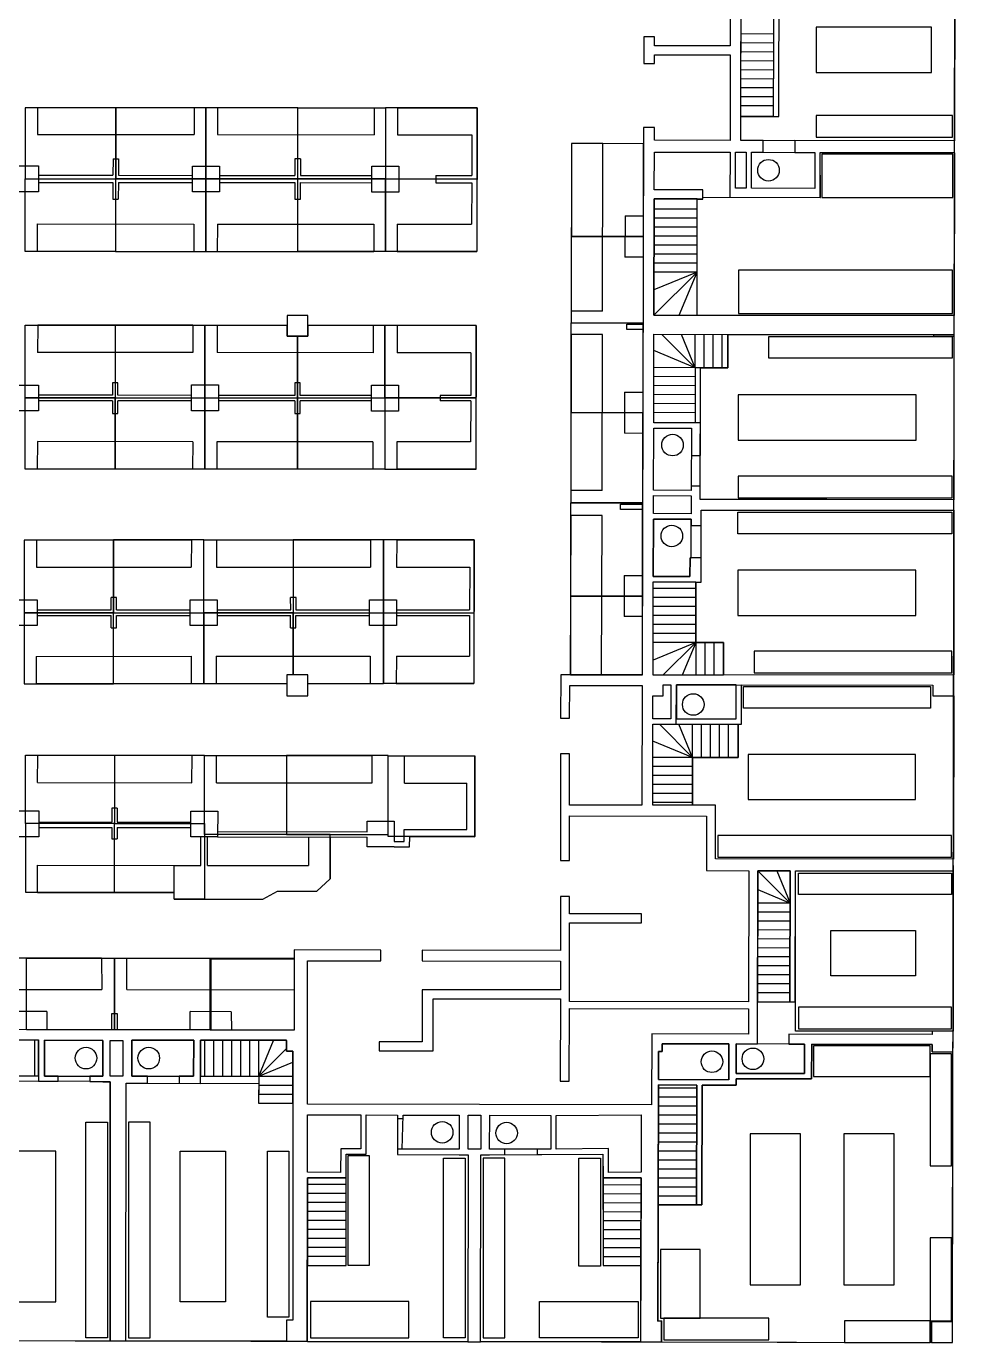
# Model space of a CAD drawing. Header units: millimetres. Extents: x 4722 to 16657, y -6012 to 3767.
# Drawn here: x 12985 to 15569, y -6012 to -2349 of the extents above; entities that cross this region are included whole.
import ezdxf

# ---------------------------------------------------------------- set-up
doc = ezdxf.new("R2010")
doc.units = ezdxf.units.MM
for name, color, linetype in [('Chair', 4, 'Continuous'), ('Coffee', 3, 'Continuous'), ('Floor', 3, 'Continuous'), ('Furniture', 2, 'Continuous'), ('Offices', 1, 'Continuous'), ('Stairs', 2, 'Continuous'), ('Toilets', 40, 'Continuous'), ('Walls', 6, 'Continuous')]:
    doc.layers.add(name, color=color, linetype=linetype)

msp = doc.modelspace()

# ---------------------------------------------------------------- linework, layer by layer
at = {"layer": 'Chair', "linetype": 'ByBlock'}
for p, q in [((13015.7, -2574.9), (13015.6, -2649.9)), ((13015.7, -2574.9), (13451.7, -2575.2)), ((13451.7, -2575.2), (13451.6, -2650.2)), ((13516.7, -2575.2), (13516.6, -2650.2)), ((13516.7, -2575.2), (13951.7, -2575.5)), ((13951.7, -2575.5), (13951.6, -2650.5)), ((14016.7, -2575.6), (14016.6, -2650.6)), ((14016.7, -2575.6), (14238.7, -2575.8)), ((14238.7, -2575.8), (14237.7, -2975.8)), ((13015.6, -2649.9), (13451.6, -2650.2)), ((13516.6, -2650.2), (13951.6, -2650.5)), ((14016.6, -2650.6), (14223.6, -2650.7)), ((14223.6, -2650.7), (14223.3, -2764.2)), ((14501.3, -2675.2), (14500.2, -3141.2)), ((14588.3, -2675.3), (14501.3, -2675.2)), ((14587.2, -3141.3), (14588.3, -2675.3)), ((13225.7, -2717.5), (13225.6, -2763.5)), ((13225.7, -2717.5), (13240.7, -2717.5)), ((13240.7, -2717.5), (13240.6, -2763.5)), ((13746.8, -2717.9), (13746.7, -2763.9)), ((13018.8, -2763.4), (13225.6, -2763.5)), ((13018.8, -2783.4), (13225.5, -2783.5)), ((13225.5, -2783.5), (13225.4, -2829.5)), ((13240.5, -2783.5), (13240.4, -2829.5)), ((13240.5, -2783.5), (13446.4, -2783.7)), ((13240.6, -2763.5), (13446.4, -2763.7)), ((13521.4, -2763.7), (13731.7, -2763.9)), ((13521.4, -2783.7), (13731.7, -2783.9)), ((13739.2, -2763.9), (13739.3, -2763.9)), ((13746.7, -2763.9), (13945.6, -2764)), ((14123.3, -2764.2), (14123.2, -2784.2)), ((14123.3, -2764.2), (14223.3, -2764.2)), ((13739.2, -2783.9), (13739.3, -2783.9)), ((13746.7, -2783.9), (13945.6, -2784)), ((14123.2, -2784.2), (14223.2, -2784.2)), ((14223.2, -2784.2), (14222.9, -2899.7)), ((13225.4, -2829.5), (13240.4, -2829.5)), ((14649.9, -2876.6), (14649.6, -2991.4)), ((14649.9, -2876.6), (14700.9, -2876.6)), ((13014.9, -2898.9), (13014.7, -2974.9)), ((13014.9, -2898.9), (13450.9, -2899.2)), ((13450.9, -2899.2), (13450.7, -2975.2)), ((13515.9, -2899.2), (13515.7, -2975.2)), ((13515.9, -2899.2), (13950.9, -2899.5)), ((13950.9, -2899.5), (13950.7, -2975.5)), ((14015.9, -2899.6), (14015.7, -2975.6)), ((14015.9, -2899.6), (14222.9, -2899.7)), ((13014.7, -2974.9), (13450.7, -2975.2)), ((13515.7, -2975.2), (13950.7, -2975.5)), ((14015.7, -2975.6), (14237.7, -2975.8)), ((14700.6, -2991.6), (14649.6, -2991.4)), ((14587.2, -3141.3), (14500.2, -3141.2)), ((13016.1, -3180.6), (13015.9, -3256.6)), ((13448.1, -3180.9), (13016.1, -3180.6)), ((13448.1, -3180.9), (13447.9, -3256.9)), ((13515.1, -3181), (13514.9, -3256.9)), ((13709.8, -3181.1), (13515.1, -3181)), ((13949.1, -3181.3), (13767.8, -3181.1)), ((13949.1, -3181.3), (13948.9, -3257.2)), ((14016.1, -3181.3), (14015.9, -3257.3)), ((14236.1, -3181.5), (14016.1, -3181.3)), ((14236.1, -3181.5), (14235.1, -3581.4)), ((14500, -3206.2), (14498.9, -3640.2)), ((14587, -3206.3), (14500, -3206.2)), ((14585.9, -3640.3), (14587, -3206.3)), ((13447.9, -3256.9), (13015.9, -3256.6)), ((13948.9, -3257.2), (13514.9, -3256.9)), ((14220.9, -3257.4), (14015.9, -3257.3)), ((14220.9, -3257.4), (14220.6, -3376.4)), ((13239.2, -3340.8), (13224.2, -3340.8)), ((13224.2, -3340.8), (13224.2, -3375.7)), ((13239.2, -3375.7), (13239.2, -3340.8)), ((13746.4, -3341.1), (13731.4, -3341.1)), ((13731.4, -3341.1), (13731.4, -3376.1)), ((13746.4, -3376.1), (13746.4, -3341.1)), ((14648.6, -3366.6), (14648.4, -3481.4)), ((14648.6, -3366.6), (14699.6, -3366.6)), ((13224.2, -3375.7), (13018.7, -3375.6)), ((13224.2, -3390.7), (13018.7, -3390.6)), ((13224.2, -3390.7), (13224.2, -3425.8)), ((13443.8, -3375.9), (13239.2, -3375.7)), ((13443.8, -3390.9), (13239.2, -3390.7)), ((13239.2, -3425.8), (13239.2, -3390.7)), ((13731.4, -3376.1), (13518.8, -3375.9)), ((13731.3, -3391.1), (13518.8, -3390.9)), ((13731.3, -3391.1), (13731.3, -3426.1)), ((13746.3, -3426.1), (13746.3, -3391.1)), ((13944.6, -3391.2), (13746.3, -3391.1)), ((13944.6, -3376.2), (13746.4, -3376.1)), ((14135.6, -3376.4), (14135.5, -3391.4)), ((14220.5, -3391.4), (14135.5, -3391.4)), ((14220.6, -3376.4), (14135.6, -3376.4)), ((14135.6, -3376.4), (14135.6, -3391.4)), ((14220.5, -3391.4), (14220.2, -3505.4)), ((13224.2, -3425.8), (13239.2, -3425.8)), ((13239.2, -3425.8), (13239.2, -3425.8)), ((13731.3, -3426.1), (13746.3, -3426.1)), ((13746.3, -3426.1), (13746.3, -3426.1)), ((13015.3, -3504.6), (13015.1, -3580.6)), ((13447.3, -3504.9), (13015.3, -3504.6)), ((13447.3, -3504.9), (13447.1, -3580.9)), ((13514.3, -3504.9), (13514.1, -3580.9)), ((13948.3, -3505.2), (13514.3, -3504.9)), ((13948.3, -3505.2), (13948.1, -3581.2)), ((14015.3, -3505.3), (14015.1, -3581.3)), ((14220.2, -3505.4), (14015.3, -3505.3)), ((14699.4, -3481.6), (14648.4, -3481.4)), ((13447.1, -3580.9), (13015.1, -3580.6)), ((13948.1, -3581.2), (13514.1, -3580.9)), ((14235.1, -3581.4), (14015.1, -3581.3)), ((14585.9, -3640.3), (14498.9, -3640.2)), ((14636.7, -3693.4), (14636.8, -3678.4)), ((14698.8, -3693.6), (14636.7, -3693.4)), ((14636.8, -3678.4), (14698.9, -3678.6)), ((14498.7, -3710.2), (14497.6, -4153.6)), ((14585.7, -3710.3), (14498.7, -3710.2)), ((14584.6, -4153.6), (14585.7, -3710.3)), ((13012.6, -3778), (13012.4, -3854)), ((13012.6, -3778), (13443.6, -3777.9)), ((13443.6, -3777.9), (13443.4, -3853.9)), ((13513.6, -3777.9), (13513.4, -3853.9)), ((13513.6, -3777.9), (13941.6, -3777.9)), ((13941.6, -3777.9), (13941.4, -3853.9)), ((14014.6, -3777.9), (14014.4, -3853.9)), ((14014.6, -3777.9), (14230.6, -3777.9)), ((14230.6, -3777.9), (14229.6, -4178)), ((13012.4, -3854), (13443.4, -3853.9)), ((13513.4, -3853.9), (13941.4, -3853.9)), ((14014.4, -3853.9), (14217.9, -3853.9)), ((14217.9, -3853.9), (14217.6, -3972.9)), ((14647, -3876.6), (14647.1, -3991.4)), ((14647, -3876.6), (14698.4, -3876.6)), ((13220.3, -3973), (13220.2, -3938)), ((13235.2, -3938), (13220.2, -3938)), ((13235.3, -3973), (13235.2, -3938)), ((13719.8, -3973), (13719.7, -3938)), ((13734.7, -3938), (13719.7, -3938)), ((13734.8, -3973), (13734.7, -3938)), ((13015, -3973), (13220.3, -3973)), ((13015, -3988), (13220.3, -3988)), ((13220.1, -4023), (13220.1, -3988)), ((13235.1, -4023), (13235.1, -3988)), ((13235.3, -3973), (13440, -3973)), ((13235.3, -3988), (13440, -3988)), ((13515, -3973), (13719.8, -3972.9)), ((13515, -3988), (13719.8, -3987.9)), ((13719.6, -4023), (13719.6, -3988)), ((13734.6, -3972.9), (13939.5, -3972.9)), ((13734.6, -3987.9), (13939.5, -3987.9)), ((13734.6, -4023), (13734.6, -3988)), ((14014.5, -3972.9), (14217.6, -3972.9)), ((14014.5, -3987.9), (14217.6, -3987.9)), ((14217.6, -3987.9), (14217.3, -4101.9)), ((14698.1, -3991.6), (14647.1, -3991.4)), ((13220.1, -4023), (13235.1, -4023)), ((13719.6, -4023), (13734.6, -4023)), ((13011.8, -4102), (13011.6, -4178)), ((13011.8, -4102), (13442.8, -4101.9)), ((13442.8, -4101.9), (13442.6, -4178)), ((13512.8, -4101.9), (13512.6, -4178)), ((13512.8, -4101.9), (13940.8, -4101.9)), ((13940.8, -4101.9), (13940.6, -4178)), ((14013.8, -4101.9), (14013.6, -4178)), ((14013.8, -4101.9), (14217.3, -4101.9)), ((13011.6, -4178), (13442.6, -4178)), ((13512.6, -4178), (13709.1, -4178)), ((13767.1, -4178), (13940.6, -4178)), ((14013.6, -4178), (14229.6, -4178)), ((13016, -4453), (13016.1, -4377)), ((13016.1, -4377), (13445.4, -4377.7)), ((13445.3, -4453.7), (13445.4, -4377.7)), ((13513.3, -4453.8), (13513.4, -4377.8)), ((13513.4, -4377.8), (13946.4, -4378.4)), ((13946.3, -4454.4), (13946.4, -4378.4)), ((14036.3, -4454.5), (14036.4, -4378.5)), ((14036.4, -4378.5), (14232.4, -4378.8)), ((14232.1, -4603.8), (14232.4, -4378.8)), ((13016, -4453), (13445.3, -4453.7)), ((13513.3, -4453.8), (13946.3, -4454.4)), ((14036.3, -4454.5), (14210.2, -4454.7)), ((14210.1, -4583.7), (14210.2, -4454.7)), ((13222.3, -4524.8), (13222.2, -4563.3)), ((13237.3, -4524.8), (13222.3, -4524.8)), ((13237.3, -4524.8), (13237.2, -4563.4)), ((13019.4, -4563.1), (13222.2, -4563.3)), ((13019.4, -4578.1), (13222.1, -4578.3)), ((13222.1, -4578.3), (13222, -4609.8)), ((13237.1, -4578.4), (13237, -4609.8)), ((13237.1, -4578.4), (13441.7, -4578.7)), ((13237.2, -4563.4), (13441.7, -4563.7)), ((13222, -4609.8), (13237, -4609.8)), ((13470.1, -4683.7), (13470.2, -4604.6)), ((13488.1, -4683.7), (13488.2, -4604.7)), ((13516.7, -4589.7), (13932.9, -4590.3)), ((13516.7, -4604.7), (13932.9, -4605.3)), ((13769.4, -4605.1), (13769.3, -4684.2)), ((13829.4, -4605.2), (13829.3, -4721.3)), ((14035.8, -4617.5), (14035.9, -4583.5)), ((14035.9, -4583.5), (14210.1, -4583.7)), ((14050.7, -4632.5), (14050.8, -4603.5)), ((14050.8, -4603.5), (14232.1, -4603.8)), ((14007.8, -4617.5), (14035.8, -4617.5)), ((14007.8, -4632.5), (14050.7, -4632.5)), ((13015.7, -4759), (13015.8, -4683)), ((13015.8, -4683), (13395.8, -4683.6)), ((13395.7, -4777.6), (13395.8, -4683.6)), ((13395.8, -4683.6), (13470.1, -4683.7)), ((13488.1, -4683.7), (13769.3, -4684.2)), ((13792.5, -4755.1), (13829.3, -4721.3)), ((13015.7, -4759), (13395.7, -4759.6)), ((13642.6, -4778), (13683.3, -4755)), ((13683.3, -4755), (13792.5, -4755.1)), ((13395.7, -4777.6), (13642.6, -4778))]:
    msp.add_line(p, q, dxfattribs=at)
at = {"layer": 'Chair'}
for p, q in [((13193.7, -4942.3), (12733.7, -4941.6)), ((13193.7, -4942.3), (13194.2, -5029.3)), ((13729.7, -4943.1), (13263.7, -4942.4)), ((13264.2, -5029.4), (13263.7, -4942.4)), ((12734.2, -5028.6), (13194.2, -5029.3)), ((13264.2, -5029.4), (13729.5, -5030.1)), ((13041.9, -5090), (12927.1, -5089.9)), ((13041.9, -5090.1), (13042, -5141.5)), ((13439.8, -5141.7), (13439.9, -5090.7)), ((13554.7, -5090.8), (13439.9, -5090.7)), ((13554.7, -5090.8), (13554.8, -5141.9))]:
    msp.add_line(p, q, dxfattribs=at)
at = {"layer": 'Chair', "linetype": 'ByBlock', "flags": 128}
for points in [[(12943.8, -2737), (13018.8, -2737.1), (13018.8, -2809.1), (12943.8, -2809)], [(13446.4, -2737.7), (13521.4, -2737.8), (13521.4, -2809.8), (13446.4, -2809.7)], [(13945.6, -2738.1), (14020.6, -2738.2), (14020.6, -2810.2), (13945.6, -2810.1)], [(12943.7, -3347), (13018.7, -3347.1), (13018.7, -3419.1), (12943.7, -3419)], [(13443.8, -3346.9), (13518.8, -3346.9), (13518.7, -3418.9), (13443.7, -3418.9)], [(13944.6, -3347.6), (14019.6, -3347.7), (14019.6, -3419.7), (13944.6, -3419.6)], [(12940, -3944.5), (13015, -3944.5), (13015, -4016.5), (12940, -4016.5)], [(13440, -3944.5), (13515, -3944.5), (13515, -4016.5), (13440, -4016.5)], [(13939.5, -3944.5), (14014.5, -3944.5), (14014.5, -4016.5), (13939.5, -4016.5)], [(12944.5, -4531.9), (13019.5, -4532.1), (13019.4, -4604.1), (12944.4, -4603.9)], [(13441.8, -4532.6), (13516.8, -4532.7), (13516.7, -4604.7), (13441.7, -4604.6)]]:
    msp.add_lwpolyline(points, close=True, dxfattribs=at)
for points in [[(13746.8, -2717.9), (13731.8, -2717.9), (13731.7, -2763.9)], [(13731.7, -2783.9), (13731.7, -2829.9), (13746.7, -2829.9), (13746.7, -2783.9)], [(14654.5, -3177.4), (14700.1, -3177.6), (14700.1, -3192.6), (14654.4, -3192.4), (14654.5, -3177.4)], [(13932.9, -4590.3), (13932.9, -4560.4), (14007.9, -4560.5), (14007.8, -4617.5)], [(14007.8, -4632.5), (14007.8, -4632.5), (13932.8, -4632.4), (13932.9, -4605.3)]]:
    msp.add_lwpolyline(points, dxfattribs=at)
at = {"layer": 'Chair', "flags": 128}
msp.add_lwpolyline([(13237.1, -5095.7), (13237, -5141.4), (13222, -5141.3), (13222.1, -5095.7), (13237.1, -5095.7)], dxfattribs=at)
at = {"layer": 'Coffee', "elevation": 0}
msp.add_lwpolyline([(14750.9, -6009.9), (15502.4, -6011.2), (15502.5, -5953.2), (15560.6, -5953.3), (15561.9, -5203), (15503.9, -5202.9), (15503.9, -5181.7), (15169, -5181.1), (15168.8, -5278.1), (14958.4, -5277.6), (14958.4, -5295.3), (14864.2, -5295.1), (14863.5, -5628.1), (14741.5, -5628.1), (14740.7, -5951.7), (14751.2, -5951.5)], close=True, dxfattribs=at)
at = {"layer": 'Floor'}
msp.add_lwpolyline([(15569.3, -1098.1), (14705.2, -1097.9), (14704.3, -1468.8), (14095.6, -1468.8), (14095.6, -1149.4), (11652.5, -1149.7), (11651.1, -2091.4), (9709.1, -2088.4), (9710.3, -1149.9), (5800.3, -1151.4), (5792.9, -5991.8), (9704.4, -5999.8), (15560.5, -6011.8)], close=True, dxfattribs=at)
at = {"layer": 'Furniture', "elevation": 0}
for points in [[(15502.5, -2351.3), (15181.3, -2351.3), (15181.3, -2477.4), (15502.5, -2477.4)], [(15560.7, -2596.9), (15181.6, -2596.9), (15181.6, -2656.9), (15560.7, -2656.9)], [(15561.7, -2704.3), (15196.7, -2704.3), (15196.7, -2825.4), (15561.7, -2825.4)], [(15560.3, -3027.6), (14965.3, -3027.6), (14965.3, -3147.6), (15560.3, -3147.6)], [(15559.3, -3272), (15049.3, -3272), (15049.3, -3212), (15559.3, -3212)], [(15459.3, -3374.7), (14964.3, -3374.7), (14964.3, -3500.8), (15459.3, -3500.8)], [(15559.3, -3600.8), (14964.3, -3600.8), (14964.3, -3660.8), (15559.3, -3660.8)], [(15558.6, -3761), (14963.6, -3761), (14963.6, -3701), (15558.6, -3701)], [(15458.6, -3861.9), (14963.6, -3861.9), (14963.6, -3988), (15458.6, -3988)], [(15558.6, -4088), (15008.6, -4088), (15008.6, -4148), (15558.6, -4148)], [(15499.3, -4246.1), (14979.3, -4246.1), (14979.3, -4186.1), (15499.3, -4186.1)], [(15457.6, -4374.7), (14992.6, -4374.7), (14992.6, -4500.8), (15457.6, -4500.8)], [(15557.6, -4600.8), (14907.6, -4600.8), (14907.6, -4660.8), (15557.6, -4660.8)], [(15557.6, -4765.1), (15132.4, -4765.1), (15132.4, -4705.1), (15557.6, -4705.1)], [(15457.6, -4991.2), (15222.4, -4991.2), (15222.4, -4865.1), (15457.6, -4865.1)], [(15557.6, -5078.6), (15132.4, -5078.6), (15132.4, -5138.6), (15557.6, -5138.6)], [(15498.2, -5271.1), (15498.2, -5186.1), (15174, -5186.1), (15174, -5271.1)], [(15558.2, -5207.9), (15498.2, -5207.9), (15498.2, -5519.9), (15558.2, -5519.9)], [(13150, -5998.5), (13150, -5398.5), (13210, -5398.5), (13210, -5998.5)], [(13328.8, -5998.5), (13328.8, -5398.5), (13268.8, -5398.5), (13268.8, -5998.5)], [(15138.2, -5430.6), (14998.2, -5430.6), (14998.2, -5851.2), (15138.2, -5851.2)], [(15398.2, -5430.6), (15258.2, -5430.6), (15258.2, -5851.2), (15398.2, -5851.2)], [(13066.2, -5898.5), (13066.2, -5478.5), (12940.1, -5478.5), (12940.1, -5898.5)], [(13412.6, -5898.5), (13412.6, -5478.5), (13538.7, -5478.5), (13538.7, -5898.5)], [(13655.1, -5940.6), (13655.1, -5478.5), (13715.1, -5478.5), (13715.1, -5940.6)], [(13938.7, -5796.6), (13938.7, -5491.5), (13878.7, -5491.5), (13878.7, -5796.6)], [(14145.2, -5998.5), (14145.2, -5498.6), (14205.2, -5498.6), (14205.2, -5998.5)], [(14315.4, -5998.5), (14315.4, -5498.6), (14255.4, -5498.6), (14255.4, -5998.5)], [(14521.3, -5799.3), (14521.3, -5498.6), (14581.3, -5498.6), (14581.3, -5799.3)], [(15558.2, -5719.9), (15498.2, -5719.9), (15498.2, -5951.2), (15558.2, -5951.2)], [(14858.7, -5752.1), (14748.2, -5752.1), (14748.2, -5943.9), (14858.7, -5943.9)], [(14048.5, -5998.5), (14048.5, -5897.3), (13774.7, -5897.3), (13774.7, -5998.5)], [(14412.1, -5998.5), (14412.1, -5897.3), (14686, -5897.3), (14686, -5998.5)], [(15050, -6003.9), (15050, -5943.9), (14757.7, -5943.9), (14757.7, -6003.9)], [(15498.2, -6011.2), (15498.2, -5951.2), (15260, -5951.2), (15260, -6011.2)]]:
    msp.add_lwpolyline(points, close=True, dxfattribs=at)
at = {"layer": 'Offices', "elevation": 0}
for points in [[(15566.5, -2667.5), (14972, -2666.4), (14972.1, -2599.6), (15062.1, -2599.6), (15077.1, -2599.6), (15078.2, -2180.6), (15509.5, -2182.9), (15509.3, -2215.2), (15567.3, -2215.4)], [(12981.3, -2773.1), (13233.2, -2773.1), (13233.2, -2575.5), (12981.3, -2575.5)], [(13483.9, -2575.5), (13233.2, -2575.5), (13233.2, -2773.1), (13483.9, -2773.1)], [(13739.3, -2575.5), (13483.9, -2575.5), (13483.9, -2773.1), (13739.3, -2773.1)], [(13739.3, -2575.5), (13983.1, -2575.5), (13983.1, -2773.1), (13739.3, -2773.1)], [(14238.7, -2575.8), (13983.1, -2575.8), (13983.1, -2773.1), (14238.7, -2773.1)], [(14701.4, -2675.5), (14501, -2675.2), (14501, -2933.6), (14701.4, -2934)], [(15565.6, -3153.2), (14850.7, -3153.1), (14850.7, -2829.4), (14865.9, -2829.4), (14866, -2824.1), (15193.1, -2825), (15192.8, -2699.9), (15566.4, -2700.6)], [(12981.3, -2773.1), (13232.7, -2773.1), (13232.7, -2975.1), (12981.3, -2975.1)], [(13483.9, -2773.1), (13232.8, -2773.1), (13232.8, -2975.1), (13483.9, -2975.1)], [(13739.3, -2773.1), (13483.9, -2773.1), (13483.9, -2975.1), (13739.3, -2975.1)], [(13983.1, -2975.8), (13739.3, -2975.8), (13739.3, -2773.1), (13983.1, -2773.1)], [(13983.1, -2773.1), (14238, -2773.1), (14238, -2975.8), (13983.1, -2975.8)], [(14500.4, -3173.7), (14700.7, -3173.8), (14700.7, -2934.1), (14500.4, -2934)], [(13231.7, -3382.7), (12981.2, -3382.7), (12981.2, -3180.7), (13231.7, -3180.7)], [(13481.3, -3181.5), (13231.7, -3181.5), (13231.7, -3382.7), (13481.3, -3382.7)], [(13738.9, -3211.3), (13709.8, -3211.3), (13709.8, -3181.1), (13481.3, -3181.5), (13481.3, -3382.7), (13738.9, -3382.7)], [(13982.1, -3181.5), (13767.8, -3181.5), (13767.8, -3211.3), (13738.9, -3211.3), (13738.9, -3382.7), (13982.1, -3382.7)], [(14236.1, -3181.5), (13982.1, -3181.5), (13982.1, -3382.7), (14235.6, -3382.7)], [(14500.4, -3173.7), (14699.7, -3173.8), (14699.7, -3424.1), (14500.4, -3424)], [(15564.7, -3666.5), (14858.9, -3664.7), (14859.7, -3299), (14935.8, -3298.9), (14935.9, -3206.3), (15564.7, -3206.3)], [(12981.2, -3382.7), (13231.7, -3382.7), (13231.7, -3580.7), (12981.3, -3580.7)], [(13231.7, -3382.7), (13481.3, -3382.7), (13481.3, -3581), (13231.7, -3581)], [(13481.3, -3382.7), (13738.8, -3382.7), (13738.8, -3581), (13481.3, -3581)], [(13738.9, -3382.7), (13982.1, -3382.7), (13982.1, -3581.4), (13738.9, -3581.4)], [(13982.1, -3581.4), (14235.6, -3581.4), (14235.6, -3382.7), (13982.1, -3382.7)], [(14499.1, -3675.2), (14699.1, -3675.3), (14699.1, -3424.1), (14499.1, -3424)], [(14498.2, -3934.6), (14698.8, -3934.6), (14698.8, -3675.3), (14498.2, -3675.3)], [(15564.1, -4153.7), (14923.6, -4154.2), (14923.8, -4063.9), (14846.3, -4063.7), (14846.3, -3895.2), (14861.3, -3895.3), (14861.8, -3695.3), (15564.1, -3695.3)], [(12978.5, -3980.6), (13227.4, -3980.6), (13227.4, -3778.5), (12978.5, -3778.5)], [(13227.4, -3980.6), (13478.5, -3980.6), (13478.5, -3778), (13227.4, -3778)], [(13727.1, -3980.6), (13478.5, -3980.6), (13478.5, -3778), (13727.1, -3778)], [(13727.1, -3980.6), (13978, -3980.6), (13978, -3778), (13727.1, -3778)], [(14230.6, -3778), (13978, -3778), (13978, -3980.6), (14230.6, -3980.6)], [(14497.9, -4153.4), (14698.2, -4153.4), (14698.2, -3934.6), (14497.9, -3934.6)], [(13227.4, -3980.6), (12978.5, -3980.6), (12978.5, -4178.2), (13227.4, -4178.2)], [(13227.4, -3980.6), (13478.5, -3980.6), (13478.5, -4178.2), (13227.4, -4178.2)], [(13478.5, -3980.6), (13727.1, -3980.6), (13727.1, -4153.9), (13709.2, -4153.9), (13709.1, -4178.2), (13478.5, -4178.1)], [(13727.1, -3980.6), (13978, -3980.6), (13978, -4178.1), (13767.1, -4178.1), (13767.2, -4153.9), (13727.1, -4153.9)], [(13978, -3980.6), (14229.6, -3980.6), (14229.6, -4178), (13978, -4178)], [(15563, -4666.5), (14901.1, -4665.2), (14901.4, -4516.4), (14837.4, -4516.3), (14837.6, -4384), (14964.3, -4383.9), (14964.3, -4290.9), (14973.4, -4290.8), (14973.6, -4181.7), (15505.7, -4182.4), (15505.7, -4211.8), (15564, -4212)], [(12981.9, -4377.2), (13229.8, -4377.2), (13229.8, -4567.4), (12981.9, -4567.4)], [(13229.8, -4567.4), (13479.9, -4567.4), (13479.9, -4377.6), (13229.8, -4377.6)], [(13708.4, -4597.7), (13479.9, -4597.7), (13479.9, -4378), (13708.4, -4378)], [(13708.4, -4597.7), (13991.3, -4597.7), (13991.3, -4378.3), (13708.4, -4378.3)], [(13991.4, -4378.7), (14232.2, -4378.7), (14232.1, -4603.6), (13991.3, -4603.6)], [(13229.5, -4567.4), (12981.9, -4567.4), (12981.9, -4758.3), (13229.5, -4758.3)], [(13229.5, -4567.4), (13479.8, -4567.4), (13479.8, -4777.8), (13395.7, -4777.8), (13395.7, -4759.6), (13229.5, -4758.3)], [(13829.3, -4597.6), (13479.9, -4597.7), (13479.8, -4777.8), (13642.6, -4778.1), (13683.3, -4755), (13792.5, -4755.2), (13829.3, -4721.4)], [(15562, -5145), (15123.9, -5145), (15123.9, -4698.7), (15562, -4698.7)], [(12984.7, -4942.1), (13229.5, -4942.1), (13229.5, -5141.4), (12984.7, -5141.4)], [(13229.5, -4942.1), (13497.3, -4942.1), (13497.3, -5141.7), (13229.5, -5141.7)], [(13495.8, -4943.8), (13729.5, -4943.8), (13729.5, -5142.1), (13495.8, -5142.1)], [(12759.6, -6006.1), (13217.4, -6007.1), (13218.1, -5285.6), (13161.2, -5285.5), (13161.2, -5284.7), (12833, -5284), (12832.9, -5344), (12738, -5343.8), (12737.4, -5947.6), (12759.7, -5947.6)], [(13262.1, -5289.8), (13630.8, -5290.6), (13630.6, -5345.6), (13725.8, -5345.8), (13725.6, -5949.6), (13708, -5949.6), (13708.4, -6008.1), (13261.4, -6007.2)], [(14212.8, -6009.1), (13766.4, -6009.1), (13766.4, -5796.9), (13873.7, -5796.9), (13873.9, -5487.1), (13929.8, -5487.2), (13930.1, -5378.2), (14017.3, -5378.4), (14017.1, -5488.3), (14213.2, -5488.7)], [(14248.3, -5488.7), (14588.4, -5487), (14588.6, -5797.3), (14692.9, -5797.3), (14692.9, -6009.6), (14247.8, -6009.2)]]:
    msp.add_lwpolyline(points, close=True, dxfattribs=at)
at = {"layer": 'Stairs'}
for points in [[(15062.1, -2599.5), (14972.1, -2599.5), (14973.2, -2180.4), (15063.2, -2180.5)], [(14731, -2828.9), (14730.2, -3153), (14850.2, -3153), (14850.7, -2829.2)], [(14935.9, -3206.3), (14935.8, -3298.9), (14844.8, -3299), (14844.5, -3452.1), (14729.4, -3451.9), (14730, -3205.9)], [(14923.8, -4063.9), (14923.6, -4154.2), (14727.7, -4154.4), (14728.3, -3894.9), (14846.3, -3895.1), (14846.3, -4063.6)], [(14964.3, -4383.8), (14847.8, -4383.8), (14837.6, -4383.9), (14837.4, -4516.3), (14726.8, -4516), (14727.2, -4290.9), (14964.3, -4290.8)], [(15018.2, -5063.5), (15108.2, -5063.6), (15108.9, -4698.6), (15018.9, -4698.5)], [(12761.8, -5168.9), (12761.8, -5198.9), (12738.1, -5198.9), (12738, -5343.8), (12832.9, -5344), (12833.1, -5269), (13018.2, -5269), (13018.2, -5170.3)], [(13469, -5170.3), (13468.8, -5270.3), (13630.8, -5270.6), (13630.6, -5345.6), (13725.8, -5345.7), (13725.9, -5200.3), (13708.5, -5200.3), (13708.5, -5170.5)], [(14741.5, -5628), (14848.5, -5628), (14849.2, -5295), (14742.4, -5294.8)], [(13873.7, -5553.1), (13766.9, -5552.8), (13766.4, -5796.8), (13873.7, -5796.8)], [(14588.6, -5553), (14588.6, -5797.3), (14693.5, -5796.8), (14694.2, -5552.8)]]:
    msp.add_lwpolyline(points, close=True, dxfattribs=at)
for points in [[(15062.7, -2370.5), (14972.7, -2370.2)], [(15062.6, -2395.5), (14972.6, -2395.2)], [(15062.5, -2420.5), (14972.5, -2420.2)], [(15062.5, -2445.5), (14972.5, -2445.2)], [(15062.4, -2470.5), (14972.4, -2470.2)], [(15062.3, -2495.5), (14972.3, -2495.2)], [(15062.3, -2520.5), (14972.3, -2520.2)], [(15062.2, -2545.5), (14972.2, -2545.2)], [(15062.2, -2570.5), (14972.2, -2570.2)], [(14850.8, -2882.9), (14730.8, -2882.6)], [(14850.8, -2857.9), (14730.9, -2857.6)], [(14850.7, -2907.9), (14730.8, -2907.6)], [(14850.6, -2932.9), (14730.7, -2932.6)], [(14850.6, -2957.9), (14730.7, -2957.6)], [(14850.5, -2982.9), (14730.6, -2982.6)], [(14730.2, -3153), (14850.4, -3032.9)], [(14850.4, -3032.9), (14730.3, -3082.3)], [(14850.4, -3007.9), (14730.5, -3007.6)], [(14850.4, -3032.9), (14730.5, -3032.6)], [(14800.6, -3153), (14850.4, -3032.9)], [(14844.8, -3299), (14752.1, -3206)], [(14844.8, -3299), (14806.5, -3206.1)], [(14844.8, -3299), (14845, -3206.1)], [(14869.8, -3299.1), (14870, -3206.2)], [(14894.8, -3299.1), (14895, -3206.2)], [(14919.8, -3299.2), (14920, -3206.3)], [(14844.8, -3299), (14729.9, -3251.2)], [(14844.7, -3324), (14729.7, -3323.7)], [(14844.8, -3299), (14729.8, -3298.7)], [(14844.7, -3349), (14729.7, -3348.7)], [(14844.6, -3374), (14729.6, -3373.7)], [(14844.6, -3399), (14729.6, -3398.7)], [(14844.5, -3424), (14729.5, -3423.7)], [(14846.7, -3913.6), (14728.3, -3913.3)], [(14846.6, -3938.6), (14728.2, -3938.3)], [(14846.5, -3988.6), (14728.1, -3988.3)], [(14846.6, -3963.6), (14728.2, -3963.3)], [(14846.4, -4013.6), (14728, -4013.3)], [(14846.3, -4063.6), (14727.8, -4112.3)], [(14846.3, -4063.6), (14727.9, -4063.3)], [(14846.4, -4038.6), (14728, -4038.3)], [(14846.3, -4063.6), (14755.1, -4154.4)], [(14846.3, -4063.6), (14808.5, -4154.3)], [(14846.3, -4063.6), (14846.4, -4154.3)], [(14871.3, -4063.5), (14871.4, -4154.3)], [(14896.3, -4063.5), (14896.4, -4154.2)], [(14837.6, -4383.8), (14745.2, -4291)], [(14837.6, -4383.8), (14799.4, -4290.9)], [(14837.6, -4383.8), (14837.6, -4290.9)], [(14862.6, -4383.8), (14862.6, -4290.9)], [(14887.6, -4383.8), (14887.6, -4290.9)], [(14912.6, -4383.8), (14912.6, -4290.9)], [(14937.6, -4383.8), (14937.6, -4290.9)], [(14837.6, -4383.8), (14727.2, -4337.8)], [(14837.6, -4383.8), (14727.1, -4383.6)], [(14837.6, -4408.8), (14727, -4408.6)], [(14837.4, -4458.8), (14726.9, -4458.6)], [(14837.5, -4433.8), (14727, -4433.6)], [(14837.4, -4483.8), (14726.9, -4483.6)], [(14837.3, -4508.8), (14726.8, -4508.6)], [(15018.9, -4698.5), (15108.7, -4788.6)], [(15071.6, -4698.6), (15108.7, -4788.6)], [(15018.8, -4751.2), (15108.7, -4788.6)], [(15108.7, -4788.6), (15018.7, -4788.5)], [(15108.6, -4813.6), (15018.6, -4813.5)], [(15108.6, -4838.6), (15018.6, -4838.5)], [(15108.6, -4863.6), (15018.6, -4863.5)], [(15108.5, -4888.6), (15018.5, -4888.5)], [(15108.4, -4938.6), (15018.4, -4938.5)], [(15108.5, -4913.6), (15018.5, -4913.5)], [(15108.4, -4963.6), (15018.4, -4963.5)], [(15108.3, -4988.6), (15018.3, -4988.5)], [(15108.3, -5013.6), (15018.3, -5013.5)], [(15108.2, -5038.6), (15018.2, -5038.5)], [(13008.1, -5269.9), (13008.6, -5170.3)], [(13480.8, -5270.3), (13481, -5170.3)], [(13505.8, -5270.3), (13506, -5170.4)], [(13530.8, -5270.4), (13531, -5170.4)], [(13555.8, -5270.4), (13556, -5170.5)], [(13580.8, -5270.5), (13581, -5170.5)], [(13605.8, -5270.5), (13606, -5170.6)], [(13630.8, -5270.6), (13631, -5170.6)], [(13630.8, -5270.6), (13672.4, -5170.7)], [(13630.8, -5270.6), (13708.5, -5193.2)], [(13630.8, -5270.6), (13725.9, -5231.4)], [(13630.8, -5270.6), (13725.9, -5270.6)], [(13630.8, -5295.6), (13725.9, -5295.6)], [(14741.5, -5303), (14848.5, -5303)], [(13630.8, -5320.6), (13725.8, -5320.6)], [(14741.5, -5328), (14848.5, -5328)], [(14741.5, -5353), (14848.5, -5353)], [(14741.5, -5378), (14848.5, -5378)], [(14741.5, -5403), (14848.5, -5403)], [(14741.5, -5428), (14848.5, -5428)], [(14741.5, -5453), (14848.5, -5453)], [(14741.5, -5478), (14848.5, -5478)], [(14741.5, -5503), (14848.5, -5503)], [(14741.5, -5528), (14848.5, -5528)], [(14741.5, -5553), (14848.5, -5553)], [(13873.7, -5571.8), (13766.4, -5571.8)], [(13873.7, -5596.8), (13766.4, -5596.8)], [(14587.5, -5572.3), (14692.4, -5571.8)], [(14587.6, -5597.3), (14692.5, -5596.8)], [(14741.5, -5578), (14848.5, -5578)], [(14741.5, -5603), (14848.5, -5603)], [(13873.7, -5621.8), (13766.4, -5621.8)], [(14587.7, -5622.3), (14692.7, -5621.8)], [(13873.7, -5646.8), (13766.4, -5646.8)], [(13873.7, -5671.8), (13766.4, -5671.8)], [(14587.9, -5647.3), (14692.8, -5646.8)], [(14588, -5672.3), (14692.9, -5671.8)], [(13873.7, -5696.8), (13766.4, -5696.8)], [(14588.1, -5697.3), (14693, -5696.8)], [(13873.7, -5721.8), (13766.4, -5721.8)], [(13873.7, -5746.8), (13766.4, -5746.8)], [(14588.2, -5722.3), (14693.1, -5721.8)], [(14588.3, -5747.3), (14693.2, -5746.8)], [(13873.7, -5771.8), (13766.4, -5771.8)], [(14588.4, -5772.3), (14693.4, -5771.8)]]:
    msp.add_lwpolyline(points, dxfattribs=at)
at = {"layer": 'Toilets'}
for points in [[(15177.8, -2699.8), (15177.6, -2799.7), (15001.6, -2799.4), (15001.8, -2699.4)], [(14834.4, -3467.6), (14834.1, -3640.1), (14729, -3639.9), (14729.4, -3466.9)], [(14728.8, -3719.9), (14728.4, -3879.9), (14830.4, -3880.1), (14830.5, -3828.1), (14833.7, -3828.1), (14834, -3720.2)], [(14792.6, -4181.1), (14792.8, -4276.1), (14958.4, -4276.1), (14958.6, -4181.3)], [(13035.3, -5170.3), (13035.1, -5270.2), (13197.6, -5270.6), (13197.7, -5170.7)], [(13278.2, -5169.9), (13278.1, -5269.9), (13449.8, -5270.2), (13450, -5170.3)], [(14938.6, -5180.6), (14752.9, -5180.1), (14752.9, -5201.8), (14742.6, -5201.8), (14742.4, -5279.8), (14938.6, -5279.8)], [(15149, -5181), (14958.6, -5180.4), (14958.4, -5262.6), (15148.8, -5263)], [(14188.3, -5378.7), (14188.1, -5473.7), (14029.8, -5473.4), (14032.3, -5378.4)], [(14273.3, -5378.8), (14443.1, -5379.4), (14443.7, -5473.2), (14273.2, -5473.2)]]:
    msp.add_lwpolyline(points, close=True, dxfattribs=at)
for centre in [(15048.7, -2749.4), (14781.9, -3514.2), (14779.8, -3767), (14839.5, -4236), (13150.6, -5220), (13325.1, -5220), (14891.5, -5230.1), (15005.5, -5222), (14141.2, -5426.4), (14320.4, -5428.5)]:
    msp.add_circle(centre, 30, dxfattribs=at)
at = {"layer": 'Walls'}
for points in [[(14943.2, -2180.3), (14942.6, -2403.5), (14732.1, -2403), (14732.1, -2378.5), (14702.1, -2378.4), (14702, -2452.4), (14732, -2452.5), (14732, -2428), (14942.5, -2428.5), (14941.9, -2666.3), (14731.4, -2665.9), (14731.5, -2630.5), (14701.3, -2630.4), (14697.7, -4153.6), (14470.9, -4153.3), (14470.7, -4273.6), (14495.6, -4273.7), (14495.8, -4183.4), (14697.6, -4183.6), (14696.8, -4516.1), (14495.3, -4515.8), (14495.5, -4373.7), (14470.6, -4373.6), (14470.3, -4670.1), (14495, -4670.1), (14495.2, -4545.8), (14876.1, -4546.3), (14876.1, -4698.2), (14993.9, -4698.4), (14993.2, -5063.3), (14495.1, -5062.3), (14495.2, -4843.8), (14696, -4843.8), (14696, -4818.8), (14495.2, -4818.8), (14495.2, -4770.1), (14470.2, -4770.1), (14470, -4920.1), (14085.7, -4919.6), (14085.7, -4949.7), (14470, -4950.1), (14469.9, -5030.1), (14085.7, -5029.6), (14085.7, -5174.4), (13965.7, -5174.4), (13965.7, -5199.4), (14115.7, -5199.4), (14115.7, -5054.6), (14469.9, -5055.1), (14469.6, -5284.3), (14494.2, -5284.3), (14495, -5082.3), (14993.2, -5083.3), (14993, -5153.3), (14724, -5152.7), (14723.6, -5349.8), (13766.3, -5347.8), (13766.8, -4949.4), (13970.7, -4949.4), (13970.7, -4919.4), (13729.8, -4919.1), (13729.5, -5142.1), (12704, -5140.7)], [(15566.4, -2700.4), (15566.5, -2667.4), (15121.9, -2666.7), (15121.8, -2699.7), (15177.8, -2699.8), (15177.6, -2799.7), (15001.6, -2799.4), (15001.8, -2699.4), (15033.8, -2699.5), (15033.9, -2666.5), (14971.9, -2666.4), (14973.2, -2180.4)], [(15063.2, -2180.5), (15062.1, -2599.5), (15077.1, -2599.6), (15078.2, -2180.6)], [(12761.8, -5168.9), (13018.4, -5169.4), (13018.1, -5284.3), (13073.2, -5284.5), (13073.2, -5270.3), (13035.1, -5270.2), (13035.3, -5170.3), (13197.7, -5170.7), (13197.6, -5270.6), (13161.2, -5270.5), (13161.2, -5285.5), (13197.6, -5285.6), (13218.1, -5285.6), (13217.4, -6007), (13261.4, -6007.1), (13262.1, -5289.8), (13278.1, -5289.8), (13321.8, -5289.9), (13321.8, -5269.9), (13278.1, -5269.8), (13278.2, -5169.9), (13450, -5170.3), (13449.8, -5270.2), (13409.8, -5270.1), (13409.8, -5290.1), (13468.8, -5290.2), (13469, -5170.3), (13708.5, -5170.8), (13708.5, -5200.3), (13725.9, -5200.3), (13725.6, -5949.6), (13708, -5949.5), (13708, -6007.5), (13766, -6007.7), (13766.2, -5552.8), (13873.7, -5553.1), (13873.9, -5487.1), (13929.8, -5487.2), (13930.1, -5378.2), (14017.3, -5378.4), (14017.3, -5388.4), (14032.3, -5388.4), (14032.3, -5378.4), (14188.3, -5378.7), (14188.2, -5473.7), (14017.1, -5473.3), (14017.1, -5488.3), (14188.2, -5488.7), (14213.2, -5488.7), (14212.8, -6009.1), (14247.8, -6009.1), (14248.3, -5488.7), (14273.2, -5488.7), (14315.2, -5488.5), (14315.2, -5473.5), (14273.2, -5473.7), (14273.3, -5378.8), (14443.1, -5379.4), (14443.2, -5473.2), (14405.2, -5473.4), (14405.2, -5488.3), (14588.4, -5487), (14588.6, -5553), (14694.2, -5552.8), (14692.9, -6009.5), (14750.9, -6009.7), (14751.2, -5951.5), (14740.7, -5951.6), (14742.4, -5294.8), (14849.2, -5295), (14848.5, -5628), (14863.5, -5628), (14864.2, -5295), (14958.4, -5295.2), (14958.4, -5277.6), (15168.8, -5278), (15169, -5181), (15503.9, -5181.7), (15503.9, -5202.9), (15561.9, -5203), (15562, -5145), (15504, -5144.9), (15504, -5154.3), (15105, -5153.5), (15105, -5180.9), (15149, -5181), (15148.8, -5263), (14958.4, -5262.6), (14958.6, -5180.6), (15018, -5180.7), (15018.9, -4698.5), (15108.9, -4698.6), (15108.2, -5063.6), (15123.2, -5063.6), (15123.9, -4698.6), (15562.9, -4699.4), (15562.8, -4666.4), (14901.1, -4665.2), (14901.1, -4516.4), (14726.8, -4516.1), (14727.3, -4290.9), (14792.3, -4291.1), (14792.6, -4181.1), (15505.7, -4182.3), (15505.7, -4211.8), (15564, -4211.9), (15563.8, -4153.8), (14727.7, -4154.4), (14728.3, -3894.9), (14861.3, -3895.2), (14861.5, -3828.2), (14830.5, -3828.1), (14830.4, -3880.1), (14728.4, -3879.9), (14728.8, -3719.9), (14833.8, -3720.1), (14833.7, -3738.1), (14861.7, -3738.2), (14861.8, -3695.2), (15564.5, -3696.4), (15564.6, -3666.4), (14858.9, -3665.2), (14859, -3628.2), (14834, -3628.1), (14834, -3640.1), (14729, -3639.9), (14729.4, -3466.9), (14834.4, -3467.1), (14834.2, -3543.1), (14859.2, -3543.2), (14859.4, -3452.2), (14729.4, -3451.9), (14730, -3205.9), (15507.5, -3207.3), (15507.5, -3211.2), (15565.5, -3211.2), (15565.6, -3153.2), (14730.2, -3153), (14731, -2828.9), (14865.9, -2829.2), (14866, -2804.2), (14731, -2803.9), (14731.3, -2698.9), (14941.8, -2699.3), (14941.5, -2824.3), (15192.5, -2824.8), (15192.8, -2699.8), (15566.4, -2700.4)]]:
    msp.add_lwpolyline(points, dxfattribs=at)
for points in [[(14986.6, -2799.4), (14956.6, -2799.3), (14956.8, -2699.3), (14986.8, -2699.4)], [(13767.8, -3153.3), (13709.8, -3153.2), (13709.8, -3211.2), (13767.8, -3211.2)], [(14833.8, -3705.1), (14728.8, -3704.9), (14728.9, -3654.9), (14833.9, -3655.1)], [(13767.2, -4153.8), (13709.2, -4153.8), (13709.1, -4211.8), (13767.1, -4211.8)], [(14727.4, -4275.9), (14727.5, -4211.7), (14755.5, -4211.8), (14755.5, -4181), (14777.6, -4181), (14777.4, -4276)], [(13252.7, -5170.7), (13252.7, -5270.6), (13217.7, -5270.6), (13217.7, -5170.6)], [(14938.6, -5180.6), (14938.4, -5280.2), (14742.4, -5279.8), (14742.6, -5201.8), (14752.9, -5201.8), (14752.9, -5180.2)], [(13915.1, -5378.2), (13914.9, -5472.1), (13859, -5472), (13858.8, -5538), (13766.5, -5537.8), (13766.6, -5377.8)], [(14248.3, -5378.8), (14248.3, -5473.7), (14213.2, -5473.7), (14213.2, -5378.7)], [(14694.6, -5377.9), (14694.2, -5537.8), (14603.6, -5537.9), (14603.4, -5471.9), (14458.3, -5473), (14458.1, -5379.3)], [(15560.6, -5953.3), (15502.5, -5953.2), (15502.4, -6011.2), (15560.5, -6011.8)]]:
    msp.add_lwpolyline(points, close=True, dxfattribs=at)

doc.saveas('drawing.dxf')
